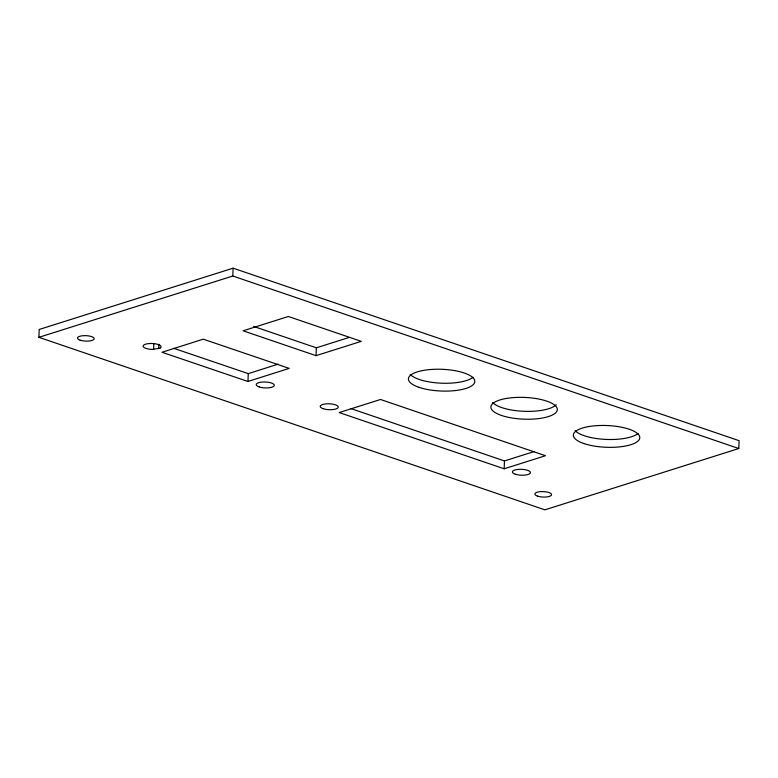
<?xml version="1.0" encoding="UTF-8"?>
<svg xmlns="http://www.w3.org/2000/svg" width="778" height="778" viewBox="0 0 778 778"><rect width="100%" height="100%" fill="white"/><g stroke="black" fill="none" stroke-linecap="round" stroke-linejoin="round"><path stroke-width="1.17" d="M38.9 337.321L39.211 329.473L233.108 268.167L739.1 440.679L738.789 448.527L544.892 509.833L38.9 337.321L232.797 276.015L738.789 448.527M153.606 349.4L153.83 343.798M158.683 348.7L158.868 344.216M232.797 276.015L233.108 268.167M247.949 381.473L289.202 368.383L203.252 339.179L162.009 352.269L247.949 381.473L248.27 373.635L278.057 364.172M316.033 355.663L361.293 341.348L288.375 316.49L243.115 330.796L316.033 355.663L316.354 347.815L349.166 337.438M504.154 468.784L545.475 455.723L380.52 399.484L339.198 412.554L504.154 468.784L504.465 460.946L534.311 451.503M253.686 326.449L316.354 347.815M173.776 348.32L248.27 373.635M350.966 408.606L504.465 460.946M638.009 433.472A33.23 10.873 2.3 0 1 605.906 439.405A33.23 10.873 2.3 0 1 575.136 430.613M473.053 377.233A33.23 10.873 2.3 0 1 440.951 383.165A33.23 10.873 2.3 0 1 410.181 374.374M556.221 404.706A33.23 10.873 2.3 0 1 524.518 411.329A33.23 10.873 2.3 0 1 492.659 402.489M159.898 348.223L152.05 349.41A9.044 2.956 2.3 0 1 143.22 345.607A9.044 2.956 2.3 0 1 155.24 343.788A9.044 2.956 2.3 0 1 159.898 348.223M323.094 408.693A9.044 2.956 2.3 0 0 338.051 407.73A9.044 2.956 2.3 0 0 326.604 403.821A9.044 2.956 2.3 0 0 323.094 408.693M259.123 386.909A9.044 2.956 2.3 0 0 274.07 385.927A9.044 2.956 2.3 0 0 262.604 382.027A9.044 2.956 2.3 0 0 259.123 386.909M515.269 474.21A9.044 2.956 2.3 0 0 530.236 473.248A9.044 2.956 2.3 0 0 518.78 469.338A9.044 2.956 2.3 0 0 515.269 474.21M418.992 387.318A33.23 10.873 2.3 0 0 473.987 383.758A33.23 10.873 2.3 0 0 431.887 369.414A33.23 10.873 2.3 0 0 418.992 387.318M501.47 415.442A33.23 10.873 2.3 0 0 556.465 411.883A33.23 10.873 2.3 0 0 514.365 397.529A33.23 10.873 2.3 0 0 501.47 415.442M583.947 443.557A33.23 10.873 2.3 0 0 638.942 439.998A33.23 10.873 2.3 0 0 596.833 425.644A33.23 10.873 2.3 0 0 583.947 443.557M537.51 496.131A8.373 2.742 2.3 0 0 551.369 495.236A8.373 2.742 2.3 0 0 540.759 491.618A8.373 2.742 2.3 0 0 537.51 496.131M80.134 340.19A8.373 2.742 2.3 0 0 93.992 339.296A8.373 2.742 2.3 0 0 83.382 335.678A8.373 2.742 2.3 0 0 80.134 340.19"/></g></svg>
